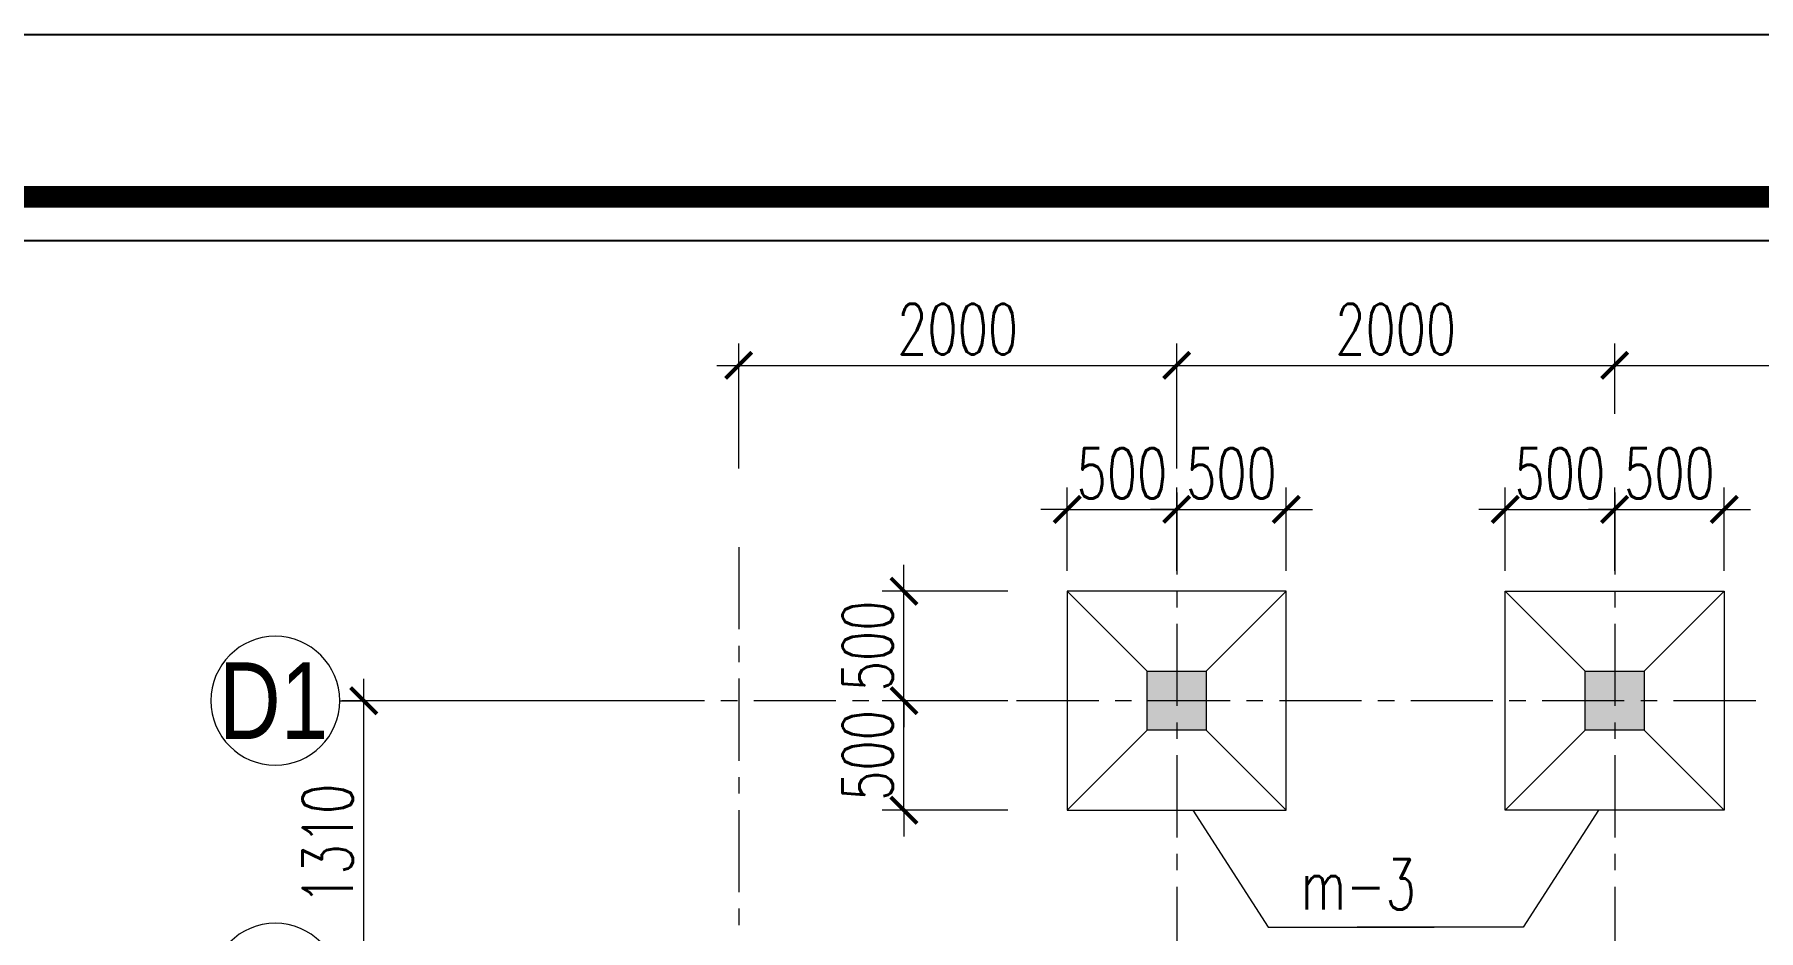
# Model space of a CAD drawing. Header units: millimetres. Extents: x 61738 to 439738, y 60858 to 151243.
# Drawn here: x 75319 to 83192, y 109711 to 113800 of the extents above; entities that cross this region are included whole.
import ezdxf
from ezdxf.enums import TextEntityAlignment as Align

# ---------------------------------------------------------------- set-up
doc = ezdxf.new("R2010")
doc.units = ezdxf.units.MM
doc.linetypes.add('CENTER', pattern=[2, 1.25, -0.25, 0.25, -0.25])
for name, color, linetype, lineweight in [('10-TEXT', 4, 'Continuous', 15), ('3-THAY', 7, 'Continuous', 18), ('6-TRUC', 8, 'CENTER', 9), ('7-HATCH', 8, 'Continuous', 13), ('8-DIM', 8, 'Continuous', 15), ('9-SO HIEU', 8, 'Continuous', 15), ('TEXT', 7, 'Continuous', 25)]:
    doc.layers.add(name, color=color, linetype=linetype, lineweight=lineweight)
doc.layers.add('Khungbo', color=32, linetype='Continuous')
doc.layers.add('KICHTHUOC', color=8, linetype='Continuous')
doc.styles.add('A3 - Text 2.3', font='Vnsimli.shx', dxfattribs={"width": 0.7, "height": 230})
doc.styles.add('A3-Text 2.3', font='vnsimli.shx', dxfattribs={"width": 0.7, "height": 230, "bigfont": 'vn.shx'})
doc.styles.add('T2', font='VnArialH.TTF', dxfattribs={"width": 0.8})
doc.dimstyles.new('A3-1-100', dxfattribs={"dimtxt": 200, "dimasz": 120, "dimexe": 100, "dimexo": 0, "dimgap": 50, "dimtad": 1, "dimdec": 0, "dimdsep": 49, "dimtxsty": 'A3-Text 2.3', "dimblk": 'ARCHTICK', "dimcen": 10, "dimdle": 100, "dimclrd": 8, "dimclre": 8, "dimclrt": 2, "dimadec": 0, "dimazin": 2, "dimtfac": 1, "dimtdec": 0, "dimtix": 1, "dimtmove": 1, "dimatfit": 3, "dimldrblk": 'DOT', "dimfxl": 1, "dimtolj": 1, "dimtzin": 0, "dimlwd": -1, "dimlwe": -1, "dimarcsym": 0})

# ---------------------------------------------------------------- blocks, each defined once
blk = doc.blocks.new('CDS12')
at = {"layer": 'Defpoints'}
blk.add_lwpolyline([(91835.2, 363352.9), (49835.2, 363352.9), (49835.2, 393052.9), (91835.2, 393052.9)], close=True, dxfattribs=at)
at = {"layer": 'Khungbo', "color": 1, "const_width": 100}
blk.add_lwpolyline([(91094.5, 364099.5), (50996, 364099.5), (50996, 392312.1), (91094.5, 392312.1)], close=True, dxfattribs=at)
at = {"layer": 'Khungbo', "color": 1}
blk.add_lwpolyline([(90894.5, 364299.5), (51196, 364299.5), (51196, 392112.1), (90894.5, 392112.1)], close=True, dxfattribs=at)
blk = doc.blocks.new('Truc Y')
at = {"layer": '10-TEXT', "color": 2}
blk.add_line((0, 0), (-150, 0), dxfattribs=at)
blk.add_circle((400, 0), 400, dxfattribs=at)
at = {"layer": '10-TEXT', "color": 2, "style": 'T2', "width": 0.8}
blk.add_attdef('A', text='', height=500, dxfattribs=at).set_placement((400, 13), align=Align.MIDDLE_CENTER)
blk = doc.blocks.new('_ArchTick')
at = {"color": 0, "linetype": 'ByBlock', "const_width": 0.15}
blk.add_lwpolyline([(-0.5, -0.5), (0.5, 0.5)], dxfattribs=at)
blk = doc.blocks.new('*D490')
at = {"layer": '8-DIM', "color": 8, "linetype": 'ByBlock', "ltscale": 100, "transparency": 16777216}
blk.add_line((76823.2, 109349.4), (76823.2, 110859.4), dxfattribs=at)
at = {"layer": '8-DIM', "color": 8, "ltscale": 100, "transparency": 16777216}
for p, q in [((78119.9, 110759.4), (76723.2, 110759.4)), ((78119.9, 109449.4), (76723.2, 109449.4))]:
    blk.add_line(p, q, dxfattribs=at)
at = {"layer": 'Defpoints', "color": 0, "ltscale": 100, "transparency": 16777216}
for p in [(76823.2, 110759.4), (78119.9, 110759.4), (78119.9, 109449.4)]:
    blk.add_point(p, dxfattribs=at)
at = {"layer": '8-DIM', "color": 8, "ltscale": 100, "transparency": 16777216, "xscale": 120, "yscale": 120, "zscale": 120}
for p, rotation in [((76823.2, 110759.4), 90), ((76823.2, 109449.4), 270)]:
    blk.add_blockref('_ArchTick', p, dxfattribs=dict(at, rotation=rotation))
at = {"layer": '8-DIM', "color": 2, "ltscale": 100, "transparency": 16777216, "insert": (76658.2, 110104.4), "char_height": 230, "attachment_point": 5, "rotation": 90, "style": 'A3-Text 2.3'}
blk.add_mtext('\\A1;1310', dxfattribs=at)
blk = doc.blocks.new('_Dot')
at = {"color": 0, "linetype": 'ByBlock', "lineweight": -2}
blk.add_line((-0.5, 0), (-1, 0), dxfattribs=at)
at = {"color": 0, "linetype": 'ByBlock', "const_width": 0.5}
blk.add_lwpolyline([(-0.25, 0, 1), (0.25, 0, 1)], format="xyb", close=True, dxfattribs=at)
blk = doc.blocks.new('*D501')
at = {"layer": '8-DIM', "color": 8, "ltscale": 100, "transparency": 16777216}
for p, q in [((78535, 111819.1), (78535, 112390)), ((80535.1, 111819.1), (80535.1, 112390))]:
    blk.add_line(p, q, dxfattribs=at)
at = {"layer": '8-DIM', "color": 8, "linetype": 'ByBlock', "ltscale": 100, "transparency": 16777216}
blk.add_line((78435, 112290), (80635.1, 112290), dxfattribs=at)
at = {"layer": 'Defpoints', "color": 0, "ltscale": 100, "transparency": 16777216}
for p in [(80535.1, 112290), (78535, 111819.1), (80535.1, 111819.1)]:
    blk.add_point(p, dxfattribs=at)
at = {"layer": '8-DIM', "color": 8, "ltscale": 100, "transparency": 16777216, "xscale": 120, "yscale": 120, "zscale": 120, "rotation": 180}
blk.add_blockref('_ArchTick', (78535, 112290), dxfattribs=at)
at = {"layer": '8-DIM', "color": 8, "ltscale": 100, "transparency": 16777216, "xscale": 120, "yscale": 120, "zscale": 120}
blk.add_blockref('_ArchTick', (80535.1, 112290), dxfattribs=at)
at = {"layer": '8-DIM', "color": 2, "ltscale": 100, "transparency": 16777216, "insert": (79535, 112455), "char_height": 230, "attachment_point": 5, "style": 'A3-Text 2.3'}
blk.add_mtext('\\A1;2000', dxfattribs=at)
blk = doc.blocks.new('*D502')
at = {"layer": '8-DIM', "color": 8, "ltscale": 100, "transparency": 16777216}
for p, q in [((80535.1, 111819.1), (80535.1, 112390)), ((82535.1, 112069.1), (82535.1, 112390))]:
    blk.add_line(p, q, dxfattribs=at)
at = {"layer": '8-DIM', "color": 8, "linetype": 'ByBlock', "ltscale": 100, "transparency": 16777216}
blk.add_line((80435.1, 112290), (82635.1, 112290), dxfattribs=at)
at = {"layer": 'Defpoints', "color": 0, "ltscale": 100, "transparency": 16777216}
for p in [(82535.1, 112290), (82535.1, 112069.1), (80535.1, 111819.1)]:
    blk.add_point(p, dxfattribs=at)
at = {"layer": '8-DIM', "color": 8, "ltscale": 100, "transparency": 16777216, "xscale": 120, "yscale": 120, "zscale": 120, "rotation": 180}
blk.add_blockref('_ArchTick', (80535.1, 112290), dxfattribs=at)
at = {"layer": '8-DIM', "color": 8, "ltscale": 100, "transparency": 16777216, "xscale": 120, "yscale": 120, "zscale": 120}
blk.add_blockref('_ArchTick', (82535.1, 112290), dxfattribs=at)
at = {"layer": '8-DIM', "color": 2, "ltscale": 100, "transparency": 16777216, "insert": (81535.1, 112455), "char_height": 230, "attachment_point": 5, "style": 'A3-Text 2.3'}
blk.add_mtext('\\A1;2000', dxfattribs=at)
blk = doc.blocks.new('*D503')
at = {"layer": '8-DIM', "color": 8, "ltscale": 100, "transparency": 16777216}
for p, q in [((82535.1, 112069.1), (82535.1, 112390)), ((84535, 111819.1), (84535, 112390))]:
    blk.add_line(p, q, dxfattribs=at)
at = {"layer": '8-DIM', "color": 8, "linetype": 'ByBlock', "ltscale": 100, "transparency": 16777216}
blk.add_line((82435.1, 112290), (84635, 112290), dxfattribs=at)
at = {"layer": 'Defpoints', "color": 0, "ltscale": 100, "transparency": 16777216}
for p in [(84535, 112290), (82535.1, 112069.1), (84535, 111819.1)]:
    blk.add_point(p, dxfattribs=at)
at = {"layer": '8-DIM', "color": 8, "ltscale": 100, "transparency": 16777216, "xscale": 120, "yscale": 120, "zscale": 120, "rotation": 180}
blk.add_blockref('_ArchTick', (82535.1, 112290), dxfattribs=at)
at = {"layer": '8-DIM', "color": 8, "ltscale": 100, "transparency": 16777216, "xscale": 120, "yscale": 120, "zscale": 120}
blk.add_blockref('_ArchTick', (84535, 112290), dxfattribs=at)
at = {"layer": '8-DIM', "color": 2, "ltscale": 100, "transparency": 16777216, "insert": (83535, 112455), "char_height": 230, "attachment_point": 5, "style": 'A3-Text 2.3'}
blk.add_mtext('\\A1;2000', dxfattribs=at)
blk = doc.blocks.new('*D514')
at = {"layer": '8-DIM', "color": 8, "ltscale": 500, "transparency": 16777216}
for p, q in [((80035.1, 111352.9), (80035.1, 111732.5)), ((80535.1, 111352.9), (80535.1, 111732.5))]:
    blk.add_line(p, q, dxfattribs=at)
at = {"layer": '8-DIM', "color": 8, "linetype": 'ByBlock', "ltscale": 500, "transparency": 16777216}
for p, q in [((80035.1, 111632.5), (79915.1, 111632.5)), ((80035.1, 111632.5), (80535.1, 111632.5)), ((80535.1, 111632.5), (80655.1, 111632.5))]:
    blk.add_line(p, q, dxfattribs=at)
at = {"layer": 'Defpoints', "color": 0, "ltscale": 500, "transparency": 16777216}
for p in [(80535.1, 111632.5), (80035.1, 111352.9), (80535.1, 111352.9)]:
    blk.add_point(p, dxfattribs=at)
at = {"layer": '8-DIM', "color": 8, "ltscale": 500, "transparency": 16777216, "xscale": 120, "yscale": 120, "zscale": 120}
blk.add_blockref('_ArchTick', (80035.1, 111632.5), dxfattribs=at)
at = {"layer": '8-DIM', "color": 8, "ltscale": 500, "transparency": 16777216, "xscale": 120, "yscale": 120, "zscale": 120, "rotation": 180}
blk.add_blockref('_ArchTick', (80535.1, 111632.5), dxfattribs=at)
at = {"layer": '8-DIM', "color": 2, "ltscale": 500, "transparency": 16777216, "insert": (80285.1, 111797.5), "char_height": 230, "attachment_point": 5, "style": 'A3-Text 2.3'}
blk.add_mtext('\\A1;500', dxfattribs=at)
blk = doc.blocks.new('*D515')
at = {"layer": '8-DIM', "color": 8, "ltscale": 500, "transparency": 16777216}
for p, q in [((80535.1, 111352.9), (80535.1, 111732.5)), ((81035.1, 111352.9), (81035.1, 111732.5))]:
    blk.add_line(p, q, dxfattribs=at)
at = {"layer": '8-DIM', "color": 8, "linetype": 'ByBlock', "ltscale": 500, "transparency": 16777216}
for p, q in [((80535.1, 111632.5), (80415.1, 111632.5)), ((80535.1, 111632.5), (81035.1, 111632.5)), ((81035.1, 111632.5), (81155.1, 111632.5))]:
    blk.add_line(p, q, dxfattribs=at)
at = {"layer": 'Defpoints', "color": 0, "ltscale": 500, "transparency": 16777216}
for p in [(81035.1, 111632.5), (80535.1, 111352.9), (81035.1, 111352.9)]:
    blk.add_point(p, dxfattribs=at)
at = {"layer": '8-DIM', "color": 8, "ltscale": 500, "transparency": 16777216, "xscale": 120, "yscale": 120, "zscale": 120}
blk.add_blockref('_ArchTick', (80535.1, 111632.5), dxfattribs=at)
at = {"layer": '8-DIM', "color": 8, "ltscale": 500, "transparency": 16777216, "xscale": 120, "yscale": 120, "zscale": 120, "rotation": 180}
blk.add_blockref('_ArchTick', (81035.1, 111632.5), dxfattribs=at)
at = {"layer": '8-DIM', "color": 2, "ltscale": 500, "transparency": 16777216, "insert": (80785.1, 111797.5), "char_height": 230, "attachment_point": 5, "style": 'A3-Text 2.3'}
blk.add_mtext('\\A1;500', dxfattribs=at)
blk = doc.blocks.new('*D516')
at = {"layer": '8-DIM', "color": 8, "ltscale": 500, "transparency": 16777216}
for p, q in [((82035.1, 111352.9), (82035.1, 111732.5)), ((82535.1, 111352.9), (82535.1, 111732.5))]:
    blk.add_line(p, q, dxfattribs=at)
at = {"layer": '8-DIM', "color": 8, "linetype": 'ByBlock', "ltscale": 500, "transparency": 16777216}
for p, q in [((82035.1, 111632.5), (81915.1, 111632.5)), ((82035.1, 111632.5), (82535.1, 111632.5)), ((82535.1, 111632.5), (82655.1, 111632.5))]:
    blk.add_line(p, q, dxfattribs=at)
at = {"layer": 'Defpoints', "color": 0, "ltscale": 500, "transparency": 16777216}
for p in [(82535.1, 111632.5), (82035.1, 111352.9), (82535.1, 111352.9)]:
    blk.add_point(p, dxfattribs=at)
at = {"layer": '8-DIM', "color": 8, "ltscale": 500, "transparency": 16777216, "xscale": 120, "yscale": 120, "zscale": 120}
blk.add_blockref('_ArchTick', (82035.1, 111632.5), dxfattribs=at)
at = {"layer": '8-DIM', "color": 8, "ltscale": 500, "transparency": 16777216, "xscale": 120, "yscale": 120, "zscale": 120, "rotation": 180}
blk.add_blockref('_ArchTick', (82535.1, 111632.5), dxfattribs=at)
at = {"layer": '8-DIM', "color": 2, "ltscale": 500, "transparency": 16777216, "insert": (82285.1, 111797.5), "char_height": 230, "attachment_point": 5, "style": 'A3-Text 2.3'}
blk.add_mtext('\\A1;500', dxfattribs=at)
blk = doc.blocks.new('*D517')
at = {"layer": '8-DIM', "color": 8, "ltscale": 500, "transparency": 16777216}
for p, q in [((82535.1, 111352.9), (82535.1, 111732.5)), ((83035.1, 111352.9), (83035.1, 111732.5))]:
    blk.add_line(p, q, dxfattribs=at)
at = {"layer": '8-DIM', "color": 8, "linetype": 'ByBlock', "ltscale": 500, "transparency": 16777216}
for p, q in [((82535.1, 111632.5), (82415.1, 111632.5)), ((82535.1, 111632.5), (83035.1, 111632.5)), ((83035.1, 111632.5), (83155.1, 111632.5))]:
    blk.add_line(p, q, dxfattribs=at)
at = {"layer": 'Defpoints', "color": 0, "ltscale": 500, "transparency": 16777216}
for p in [(83035.1, 111632.5), (82535.1, 111352.9), (83035.1, 111352.9)]:
    blk.add_point(p, dxfattribs=at)
at = {"layer": '8-DIM', "color": 8, "ltscale": 500, "transparency": 16777216, "xscale": 120, "yscale": 120, "zscale": 120}
blk.add_blockref('_ArchTick', (82535.1, 111632.5), dxfattribs=at)
at = {"layer": '8-DIM', "color": 8, "ltscale": 500, "transparency": 16777216, "xscale": 120, "yscale": 120, "zscale": 120, "rotation": 180}
blk.add_blockref('_ArchTick', (83035.1, 111632.5), dxfattribs=at)
at = {"layer": '8-DIM', "color": 2, "ltscale": 500, "transparency": 16777216, "insert": (82785.1, 111797.5), "char_height": 230, "attachment_point": 5, "style": 'A3-Text 2.3'}
blk.add_mtext('\\A1;500', dxfattribs=at)
blk = doc.blocks.new('*D518')
at = {"layer": '8-DIM', "color": 8, "linetype": 'ByBlock', "ltscale": 500, "transparency": 16777216}
for p, q in [((79289.6, 110759.4), (79289.6, 110879.4)), ((79289.6, 110259.4), (79289.6, 110759.4)), ((79289.6, 110259.4), (79289.6, 110139.4))]:
    blk.add_line(p, q, dxfattribs=at)
at = {"layer": '8-DIM', "color": 8, "ltscale": 500, "transparency": 16777216}
for p, q in [((79763.5, 110759.4), (79189.6, 110759.4)), ((79763.5, 110259.4), (79189.6, 110259.4))]:
    blk.add_line(p, q, dxfattribs=at)
at = {"layer": 'Defpoints', "color": 0, "ltscale": 500, "transparency": 16777216}
for p in [(79289.6, 110759.4), (79763.5, 110759.4), (79763.5, 110259.4)]:
    blk.add_point(p, dxfattribs=at)
at = {"layer": '8-DIM', "color": 8, "ltscale": 500, "transparency": 16777216, "xscale": 120, "yscale": 120, "zscale": 120}
for p, rotation in [((79289.6, 110759.4), 270), ((79289.6, 110259.4), 90)]:
    blk.add_blockref('_ArchTick', p, dxfattribs=dict(at, rotation=rotation))
at = {"layer": '8-DIM', "color": 2, "ltscale": 500, "transparency": 16777216, "insert": (79124.6, 110509.4), "char_height": 230, "attachment_point": 5, "rotation": 90, "style": 'A3-Text 2.3'}
blk.add_mtext('\\A1;500', dxfattribs=at)
blk = doc.blocks.new('*D519')
at = {"layer": '8-DIM', "color": 8, "linetype": 'ByBlock', "ltscale": 500, "transparency": 16777216}
for p, q in [((79289.6, 111259.4), (79289.6, 111379.4)), ((79289.6, 110759.4), (79289.6, 111259.4)), ((79289.6, 110759.4), (79289.6, 110639.4))]:
    blk.add_line(p, q, dxfattribs=at)
at = {"layer": '8-DIM', "color": 8, "ltscale": 500, "transparency": 16777216}
for p, q in [((79763.5, 111259.4), (79189.6, 111259.4)), ((79763.5, 110759.4), (79189.6, 110759.4))]:
    blk.add_line(p, q, dxfattribs=at)
at = {"layer": 'Defpoints', "color": 0, "ltscale": 500, "transparency": 16777216}
for p in [(79289.6, 111259.4), (79763.5, 111259.4), (79763.5, 110759.4)]:
    blk.add_point(p, dxfattribs=at)
at = {"layer": '8-DIM', "color": 8, "ltscale": 500, "transparency": 16777216, "xscale": 120, "yscale": 120, "zscale": 120}
for p, rotation in [((79289.6, 111259.4), 270), ((79289.6, 110759.4), 90)]:
    blk.add_blockref('_ArchTick', p, dxfattribs=dict(at, rotation=rotation))
at = {"layer": '8-DIM', "color": 2, "ltscale": 500, "transparency": 16777216, "insert": (79124.6, 111009.4), "char_height": 230, "attachment_point": 5, "rotation": 90, "style": 'A3-Text 2.3'}
blk.add_mtext('\\A1;500', dxfattribs=at)

msp = doc.modelspace()

# ---------------------------------------------------------------- hatches: boundary and pattern name
at = {"layer": '7-HATCH', "ltscale": 500}
h = msp.add_hatch(color=256, dxfattribs=at)
h.dxf.hatch_style = 1
h.paths.add_polyline_path([(80425.1, 105039.4), (80645.1, 105039.4), (80645.1, 105259.4), (80425.1, 105259.4)])
h.paths.add_polyline_path([(80670.1, 110624.4), (80670.1, 110894.4), (80400.1, 110894.4), (80400.1, 110624.4)])
h = msp.add_hatch(color=256, dxfattribs=at)
h.dxf.hatch_style = 1
h.paths.add_polyline_path([(80670.1, 110894.4), (80400.1, 110894.4), (80400.1, 110624.4), (80670.1, 110624.4)])
h.paths.add_polyline_path([(82670.1, 110894.4), (82400.1, 110894.4), (82400.1, 110624.4), (82670.1, 110624.4)])
h = msp.add_hatch(color=256, dxfattribs=at)
h.dxf.hatch_style = 1
h.paths.add_polyline_path([(82425.1, 105039.4), (82645.1, 105039.4), (82645.1, 105264.4), (82425.1, 105264.4)])
h.paths.add_polyline_path([(80670.1, 110624.4), (80670.1, 110894.4), (80400.1, 110894.4), (80400.1, 110624.4)])

# ---------------------------------------------------------------- linework, layer by layer
at = {"layer": '3-THAY', "ltscale": 500}
for points in [[(80400.1, 110894.4), (80035.1, 111259.4)], [(80670.1, 110894.4), (81035.1, 111259.4)], [(82400.1, 110894.4), (82035.2, 111259.4)], [(82670.1, 110894.4), (83035.2, 111259.4)], [(80400.1, 110624.4), (80035.1, 110259.4)], [(80670.1, 110624.4), (81035.1, 110259.4)], [(82400.1, 110624.4), (82035.2, 110259.4)], [(82670.1, 110624.4), (83035.2, 110259.4)]]:
    msp.add_lwpolyline(points, dxfattribs=at)
at = {"layer": '3-THAY', "ltscale": 100}
for points in [[(81035.1, 110649.4), (81035.1, 111259.4), (80035.1, 111259.4), (80035.1, 110259.4), (80425.1, 110259.4)], [(82035.2, 110649.4), (82035.2, 111259.4), (83035.2, 111259.4), (83035.2, 110259.4), (82035.2, 110259.4)], [(80425.1, 110259.4), (81035.1, 110259.4), (81035.1, 110649.4)], [(82425.1, 110259.4), (82035.2, 110259.4), (82035.2, 110649.4)]]:
    msp.add_lwpolyline(points, dxfattribs=at)
for points in [[(80400.1, 110894.4), (80670.1, 110894.4), (80670.1, 110624.4), (80400.1, 110624.4)], [(82400.1, 110894.4), (82670.1, 110894.4), (82670.1, 110624.4), (82400.1, 110624.4)]]:
    msp.add_lwpolyline(points, close=True, dxfattribs=at)
at = {"layer": '6-TRUC', "ltscale": 300}
for p, q in [((80535.1, 111710.3), (80535.1, 101377.6)), ((82535.1, 111710.3), (82535.1, 101377.6)), ((78535, 111460.3), (78535, 101377.6)), ((85579, 110759.4), (76893.5, 110759.4))]:
    msp.add_line(p, q, dxfattribs=at)

# ---------------------------------------------------------------- block references
at = {"layer": 'KICHTHUOC'}
msp.add_blockref('CDS12', (11903.3, -279252.9), dxfattribs=at)
ref = msp.add_blockref('Truc Y', (76713, 110759.4), dxfattribs=dict(at, xscale=-0.7349999999496504, yscale=0.7349999999423744, zscale=0.7349999999511055))
ref.add_attrib('A', 'd1', dxfattribs={"layer": 'TEXT', "height": 350, "style": 'T2', "width": 0.8}).set_placement((76411.1, 110759.4), align=Align.MIDDLE_CENTER)
ref = msp.add_blockref('Truc Y', (76713, 109449.4), dxfattribs=dict(at, xscale=-0.7349999999496504, yscale=0.7349999999423744, zscale=0.7349999999511055))
ref.add_attrib('A', 'd', dxfattribs={"layer": 'TEXT', "height": 350, "style": 'T2', "width": 0.8}).set_placement((76411.1, 109449.4), align=Align.MIDDLE_CENTER)

# ---------------------------------------------------------------- texts
at = {"layer": '10-TEXT', "style": 'A3 - Text 2.3', "width": 0.7}
msp.add_text('m-3', height=230, dxfattribs=at).set_placement((81102.2, 109805.8))

# ---------------------------------------------------------------- dimensions: what is measured, and where the dimension line sits
at = {"layer": '8-DIM', "ltscale": 100}
for base, p1, p2, picture, middle in [((80535.1, 112290), (78535, 111819.1), (80535.1, 111819.1), '*D501', (79535, 112455)), ((82535.1, 112290), (80535.1, 111819.1), (82535.1, 112069.1), '*D502', (81535.1, 112455)), ((84535, 112290), (82535.1, 112069.1), (84535, 111819.1), '*D503', (83535, 112455))]:
    dim = msp.add_linear_dim(base=base, p1=p1, p2=p2, dimstyle='A3-1-100', dxfattribs=at)
    dim.commit()
    dim.dimension.update_dxf_attribs({"geometry": picture, "text_midpoint": middle})
at = {"layer": '8-DIM', "ltscale": 500}
for base, p1, p2, picture, middle in [((80535.1, 111632.5), (80035.1, 111352.9), (80535.1, 111352.9), '*D514', (80285.1, 111797.5)), ((81035.1, 111632.5), (80535.1, 111352.9), (81035.1, 111352.9), '*D515', (80785.1, 111797.5)), ((82535.1, 111632.5), (82035.1, 111352.9), (82535.1, 111352.9), '*D516', (82285.1, 111797.5)), ((83035.1, 111632.5), (82535.1, 111352.9), (83035.1, 111352.9), '*D517', (82785.1, 111797.5))]:
    dim = msp.add_linear_dim(base=base, p1=p1, p2=p2, dimstyle='A3-1-100', dxfattribs=at)
    dim.commit()
    dim.dimension.update_dxf_attribs({"geometry": picture, "text_midpoint": middle})
for base, p1, p2, picture, middle in [((79289.6, 111259.4), (79763.5, 110759.4), (79763.5, 111259.4), '*D519', (79124.6, 111009.4)), ((79289.6, 110759.4), (79763.5, 110259.4), (79763.5, 110759.4), '*D518', (79124.6, 110509.4))]:
    dim = msp.add_linear_dim(base=base, p1=p1, p2=p2, angle=90, dimstyle='A3-1-100', dxfattribs=at)
    dim.commit()
    dim.dimension.update_dxf_attribs({"geometry": picture, "text_midpoint": middle})
at = {"layer": '8-DIM', "ltscale": 100}
dim = msp.add_linear_dim(base=(76823.2, 110759.4), p1=(78119.9, 109449.4), p2=(78119.9, 110759.4), angle=90, dimstyle='A3-1-100', dxfattribs=at)
dim.commit()
dim.dimension.update_dxf_attribs({"geometry": '*D490', "text_midpoint": (76658.2, 110104.4)})

# ---------------------------------------------------------------- leaders
at = {"layer": '9-SO HIEU', "ltscale": 100}
for points, override in [([(80608.5, 110259.4), (80952.8, 109726.4), (81710.4, 109726.4)], {"dimasz": 100, "dimgap": 1.2, "dimtad": 0, "dimldrblk": 'None'}), ([(82461.7, 110259.4), (82117.4, 109726.4), (81359.7, 109726.4)], {"dimasz": 2, "dimgap": 1.2, "dimtad": 0})]:
    msp.add_leader(points, dimstyle='A3-1-100', override=override, dxfattribs=at)

doc.saveas('drawing.dxf')
